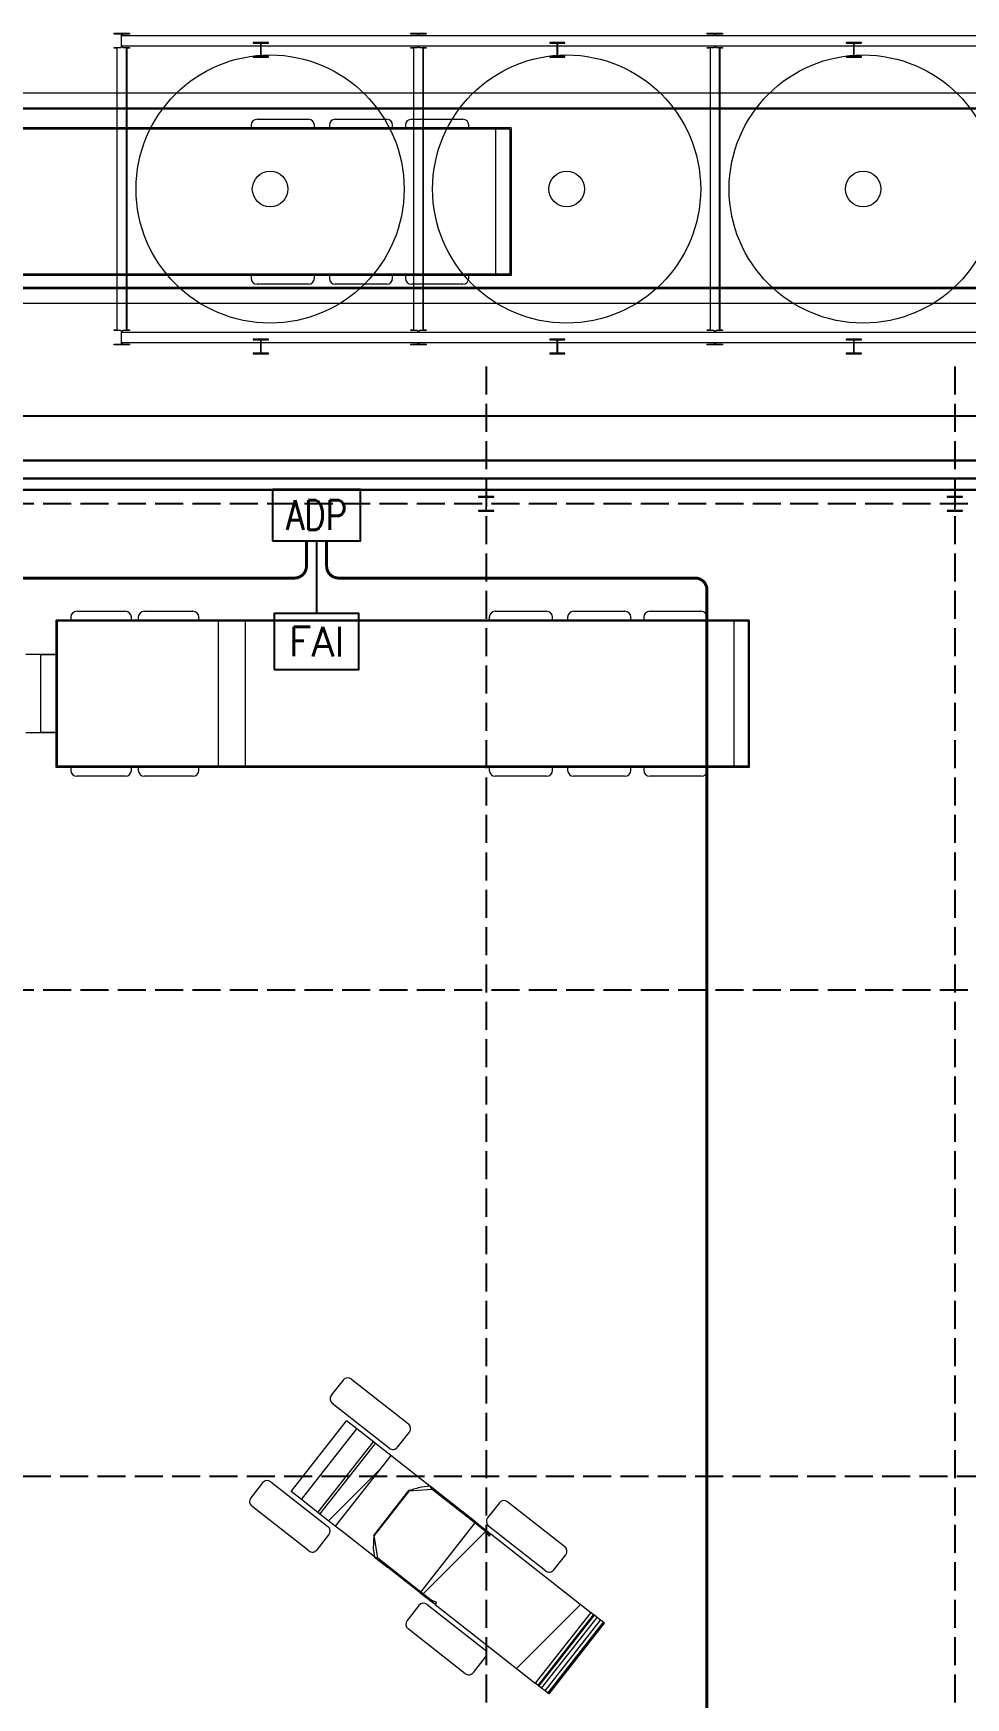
# Model space of a CAD drawing. Header units: millimetres. Extents: x 91119 to 792617, y 23924 to 150567.
# Drawn here: x 665466 to 681188, y 122509 to 150567 of the extents above; entities that cross this region are included whole.
import ezdxf
from ezdxf.enums import TextEntityAlignment as Align

# ---------------------------------------------------------------- set-up
doc = ezdxf.new("R2010")
doc.units = ezdxf.units.MM
doc.header["$LTSCALE"] = 100
doc.linetypes.add('121217 IES and EMR$0$XKITLINE03', pattern=[6.299213, 4.724409, -1.574803])
doc.linetypes.add('DASHED', pattern=[19.05, 12.7, -6.35])
for name, color, linetype in [('121217 IES and EMR$0$grid', 8, 'Continuous'), ('121217 IES and EMR$0$layout', 8, 'Continuous'), ('121217 IES and EMR$0$Xref', 8, 'Continuous'), ('FA', 1, 'Continuous'), ('Fire Alarm', 1, 'Continuous'), ('Text', 7, 'Continuous')]:
    doc.layers.add(name, color=color, linetype=linetype)
doc.styles.add('ROMANS', font='romans.shx', dxfattribs={"width": 0.8, "height": 2.5})

msp = doc.modelspace()

# ---------------------------------------------------------------- linework, layer by layer
at = {"layer": '121217 IES and EMR$0$grid', "linetype": '121217 IES and EMR$0$XKITLINE03'}
for p, q in [((673102, 144949), (673102, 30568)), ((681002, 144949), (681002, 30568)), ((700120, 142636), (643432, 142636)), ((700120, 134436), (643432, 134436)), ((714895, 126236), (643432, 126236))]:
    msp.add_line(p, q, dxfattribs=at)
at = {"layer": '121217 IES and EMR$0$layout', "linetype": 'Continuous', "lineweight": 20}
for p, q in [((666830, 150567), (667088, 150567)), ((666830, 150555), (666830, 150567)), ((666941, 150555), (666830, 150555)), ((666953, 150342), (666953, 150542)), ((666965, 150542), (666965, 150528)), ((666965, 150528), (671953, 150528)), ((667088, 150555), (666978, 150555)), ((667088, 150567), (667088, 150555)), ((671830, 150567), (672088, 150567)), ((671830, 150555), (671830, 150567)), ((671941, 150555), (671830, 150555)), ((671953, 150528), (671953, 150542)), ((671965, 150542), (671965, 150528)), ((671965, 150528), (676953, 150528)), ((672088, 150555), (671978, 150555)), ((672088, 150567), (672088, 150555)), ((676830, 150567), (677088, 150567)), ((676830, 150555), (676830, 150567)), ((676941, 150555), (676830, 150555)), ((676953, 150528), (676953, 150542)), ((676965, 150542), (676965, 150528)), ((676965, 150528), (681953, 150528)), ((677088, 150555), (676978, 150555)), ((677088, 150567), (677088, 150555)), ((666830, 150329), (666941, 150329)), ((666830, 150317), (666830, 150329)), ((666882, 150317), (666830, 150317)), ((666877, 150317), (666877, 145567)), ((666882, 145567), (666882, 150317)), ((666965, 150357), (666965, 150342)), ((666965, 150357), (671953, 150357)), ((666978, 150329), (667088, 150329)), ((667088, 150317), (667037, 150317)), ((667037, 145567), (667037, 150317)), ((667042, 150317), (667042, 145567)), ((667088, 150329), (667088, 150317)), ((671830, 150329), (671941, 150329)), ((671830, 150317), (671830, 150329)), ((671882, 150317), (671830, 150317)), ((671877, 150317), (671877, 145567)), ((671882, 145567), (671882, 150317)), ((671953, 150342), (671953, 150357)), ((671965, 150357), (671965, 150342)), ((671965, 150357), (676953, 150357)), ((671978, 150329), (672088, 150329)), ((672088, 150317), (672037, 150317)), ((672037, 145567), (672037, 150317)), ((672042, 150317), (672042, 145567)), ((672088, 150329), (672088, 150317)), ((676830, 150329), (676941, 150329)), ((676830, 150317), (676830, 150329)), ((676882, 150317), (676830, 150317)), ((676877, 150317), (676877, 145567)), ((676882, 145567), (676882, 150317)), ((676953, 150342), (676953, 150357)), ((676965, 150357), (676965, 150342)), ((676965, 150357), (681953, 150357)), ((676978, 150329), (677088, 150329)), ((677088, 150317), (677037, 150317)), ((677037, 145567), (677037, 150317)), ((677042, 150317), (677042, 145567)), ((677088, 150329), (677088, 150317)), ((666830, 145555), (666830, 145567)), ((666830, 145567), (666882, 145567)), ((666941, 145555), (666830, 145555)), ((666953, 145342), (666953, 145542)), ((666965, 145542), (666965, 145528)), ((666965, 145528), (671953, 145528)), ((666965, 145357), (666965, 145342)), ((666965, 145357), (671953, 145357)), ((667088, 145555), (666978, 145555)), ((667037, 145567), (667088, 145567)), ((667088, 145567), (667088, 145555)), ((671830, 145555), (671830, 145567)), ((671830, 145567), (671882, 145567)), ((671941, 145555), (671830, 145555)), ((671953, 145528), (671953, 145542)), ((671953, 145342), (671953, 145357)), ((671965, 145542), (671965, 145528)), ((671965, 145528), (676953, 145528)), ((671965, 145357), (671965, 145342)), ((671965, 145357), (676953, 145357)), ((672088, 145555), (671978, 145555)), ((672037, 145567), (672088, 145567)), ((672088, 145567), (672088, 145555)), ((676830, 145555), (676830, 145567)), ((676830, 145567), (676882, 145567)), ((676941, 145555), (676830, 145555)), ((676953, 145528), (676953, 145542)), ((676953, 145342), (676953, 145357)), ((676965, 145542), (676965, 145528)), ((676965, 145528), (681953, 145528)), ((676965, 145357), (676965, 145342)), ((676965, 145357), (681953, 145357)), ((677088, 145555), (676978, 145555)), ((677037, 145567), (677088, 145567)), ((677088, 145567), (677088, 145555)), ((666830, 145329), (666941, 145329)), ((666830, 145317), (666830, 145329)), ((667088, 145317), (666830, 145317)), ((666978, 145329), (667088, 145329)), ((667088, 145329), (667088, 145317)), ((671830, 145329), (671941, 145329)), ((671830, 145317), (671830, 145329)), ((672088, 145317), (671830, 145317)), ((671978, 145329), (672088, 145329)), ((672088, 145329), (672088, 145317)), ((676830, 145329), (676941, 145329)), ((676830, 145317), (676830, 145329)), ((677088, 145317), (676830, 145317)), ((676978, 145329), (677088, 145329)), ((677088, 145329), (677088, 145317))]:
    msp.add_line(p, q, dxfattribs=at)
at = {"layer": '121217 IES and EMR$0$layout', "transparency": 33554687}
for p, q in [((655484, 144117), (698415, 144117)), ((655484, 144117), (698415, 144117)), ((656234, 143367), (697665, 143367)), ((697665, 143367), (656234, 143367)), ((697164, 142866), (656735, 142866))]:
    msp.add_line(p, q, dxfattribs=at)
at = {"layer": '121217 IES and EMR$0$layout'}
msp.add_line((656234, 143367), (697665, 143367), dxfattribs=at)
at = {"layer": '121217 IES and EMR$0$layout', "linetype": 'Continuous', "lineweight": 5, "transparency": 33554687}
msp.add_line((697349, 143051), (656550, 143051), dxfattribs=at)
msp.add_line((697349, 143051), (656550, 143051), dxfattribs=at)
at = {"layer": '121217 IES and EMR$0$layout', "linetype": 'Continuous', "lineweight": 20}
for centre, radius in [((669459, 147942), 2260), ((674459, 147942), 2260), ((679459, 147942), 2260), ((669459, 147942), 300), ((674459, 147942), 300), ((679459, 147942), 300)]:
    msp.add_circle(centre, radius, dxfattribs=at)
for centre, start, end in [((666941, 150542), 45, 90), ((666941, 150542), 360, 45), ((666978, 150542), 135, 180), ((666978, 150542), 90, 135), ((671941, 150542), 45, 90), ((671941, 150542), 360, 45), ((671978, 150542), 135, 180), ((671978, 150542), 90, 135), ((676941, 150542), 45, 90), ((676941, 150542), 360, 45), ((676978, 150542), 135, 180), ((676978, 150542), 90, 135), ((666941, 150342), 270, 315), ((666941, 150342), 315, 360), ((666978, 150342), 180, 225), ((666978, 150342), 225, 270), ((671941, 150342), 270, 315), ((671941, 150342), 315, 360), ((671978, 150342), 180, 225), ((671978, 150342), 225, 270), ((676941, 150342), 270, 315), ((676941, 150342), 315, 360), ((676978, 150342), 180, 225), ((676978, 150342), 225, 270), ((666941, 145542), 45, 90), ((666941, 145542), 360, 45), ((666941, 145342), 315, 360), ((666978, 145542), 135, 180), ((666978, 145342), 180, 225), ((666978, 145542), 90, 135), ((671941, 145542), 45, 90), ((671941, 145542), 360, 45), ((671941, 145342), 315, 360), ((671978, 145542), 135, 180), ((671978, 145342), 180, 225), ((671978, 145542), 90, 135), ((676941, 145542), 45, 90), ((676941, 145542), 360, 45), ((676941, 145342), 315, 360), ((676978, 145542), 135, 180), ((676978, 145342), 180, 225), ((676978, 145542), 90, 135), ((666941, 145342), 270, 315), ((666978, 145342), 225, 270), ((671941, 145342), 270, 315), ((671978, 145342), 225, 270), ((676941, 145342), 270, 315), ((676978, 145342), 225, 270)]:
    msp.add_arc(centre, 12.7, start, end, dxfattribs=at)
at = {"layer": '121217 IES and EMR$0$Xref', "linetype": 'Continuous', "lineweight": 15}
for p, q in [((669173, 150411), (669173, 150399)), ((669431, 150411), (669173, 150411)), ((669173, 150399), (669283, 150399)), ((669320, 150399), (669431, 150399)), ((669431, 150399), (669431, 150411)), ((674173, 150411), (674173, 150399)), ((674431, 150411), (674173, 150411)), ((674173, 150399), (674283, 150399)), ((674320, 150399), (674431, 150399)), ((674431, 150399), (674431, 150411)), ((679173, 150411), (679173, 150399)), ((679431, 150411), (679173, 150411)), ((679173, 150399), (679283, 150399)), ((679320, 150399), (679431, 150399)), ((679431, 150399), (679431, 150411)), ((669173, 150174), (669173, 150162)), ((669283, 150174), (669173, 150174)), ((669173, 150162), (669431, 150162)), ((669296, 150387), (669296, 150186)), ((669308, 150186), (669308, 150387)), ((669431, 150174), (669320, 150174)), ((669431, 150162), (669431, 150174)), ((674173, 150174), (674173, 150162)), ((674283, 150174), (674173, 150174)), ((674173, 150162), (674431, 150162)), ((674296, 150387), (674296, 150186)), ((674308, 150186), (674308, 150387)), ((674431, 150174), (674320, 150174)), ((674431, 150162), (674431, 150174)), ((679173, 150174), (679173, 150162)), ((679283, 150174), (679173, 150174)), ((679173, 150162), (679431, 150162)), ((679296, 150387), (679296, 150186)), ((679308, 150186), (679308, 150387)), ((679431, 150174), (679320, 150174)), ((679431, 150162), (679431, 150174)), ((669173, 145411), (669173, 145399)), ((669431, 145411), (669173, 145411)), ((669173, 145399), (669283, 145399)), ((669296, 145387), (669296, 145186)), ((669308, 145186), (669308, 145387)), ((669320, 145399), (669431, 145399)), ((669431, 145399), (669431, 145411)), ((674173, 145411), (674173, 145399)), ((674431, 145411), (674173, 145411)), ((674173, 145399), (674283, 145399)), ((674296, 145387), (674296, 145186)), ((674308, 145186), (674308, 145387)), ((674320, 145399), (674431, 145399)), ((674431, 145399), (674431, 145411)), ((679173, 145411), (679173, 145399)), ((679431, 145411), (679173, 145411)), ((679173, 145399), (679283, 145399)), ((679296, 145387), (679296, 145186)), ((679308, 145186), (679308, 145387)), ((679320, 145399), (679431, 145399)), ((679431, 145399), (679431, 145411)), ((669283, 145174), (669173, 145174)), ((669173, 145174), (669173, 145162)), ((669173, 145162), (669431, 145162)), ((669431, 145174), (669320, 145174)), ((669431, 145162), (669431, 145174)), ((674283, 145174), (674173, 145174)), ((674173, 145174), (674173, 145162)), ((674173, 145162), (674431, 145162)), ((674431, 145174), (674320, 145174)), ((674431, 145162), (674431, 145174)), ((679283, 145174), (679173, 145174)), ((679173, 145174), (679173, 145162)), ((679173, 145162), (679431, 145162)), ((679431, 145174), (679320, 145174)), ((679431, 145162), (679431, 145174)), ((672973, 142761), (672973, 142749)), ((673231, 142761), (672973, 142761)), ((672973, 142749), (673083, 142749)), ((673096, 142737), (673096, 142536)), ((673108, 142536), (673108, 142737)), ((673120, 142749), (673231, 142749)), ((673231, 142749), (673231, 142761)), ((680873, 142761), (680873, 142749)), ((681131, 142761), (680873, 142761)), ((680873, 142749), (680983, 142749)), ((680996, 142737), (680996, 142536)), ((681008, 142536), (681008, 142737)), ((681020, 142749), (681131, 142749)), ((681131, 142749), (681131, 142761)), ((672973, 142524), (672973, 142512)), ((673083, 142524), (672973, 142524)), ((672973, 142512), (673231, 142512)), ((673231, 142524), (673120, 142524)), ((673231, 142512), (673231, 142524)), ((680873, 142524), (680873, 142512)), ((680983, 142524), (680873, 142524)), ((680873, 142512), (681131, 142512)), ((681131, 142524), (681020, 142524)), ((681131, 142512), (681131, 142524))]:
    msp.add_line(p, q, dxfattribs=at)
at = {"layer": '121217 IES and EMR$0$Xref', "linetype": 'Continuous', "lineweight": 20}
for p, q in [((697822, 149556), (657242, 149556)), ((697572, 149306), (657492, 149306)), ((697552, 149286), (657512, 149286)), ((670542, 149286), (670542, 149306)), ((670542, 149306), (671042, 149306)), ((671042, 149306), (671042, 149286)), ((677532, 149306), (677032, 149306)), ((677032, 149306), (677032, 149286)), ((678032, 149306), (677532, 149306)), ((677532, 149306), (677532, 149286)), ((677532, 149286), (677532, 149306)), ((678032, 149286), (678032, 149306)), ((669138, 149018), (669138, 148971)), ((669238, 149118), (670105, 149118)), ((670205, 148971), (670205, 149018)), ((670458, 149018), (670458, 148971)), ((670558, 149118), (671425, 149118)), ((671525, 148971), (671525, 149018)), ((671742, 149018), (671742, 148971)), ((671842, 149118), (672709, 149118)), ((672809, 148971), (672809, 149018)), ((673521, 148971), (661832, 148971)), ((673501, 148951), (661852, 148951)), ((673261, 148951), (673261, 146505)), ((673501, 148951), (673501, 146505)), ((673521, 148971), (673521, 146485)), ((673521, 146485), (661832, 146485)), ((673501, 146505), (661852, 146505)), ((669138, 146485), (669138, 146438)), ((670205, 146438), (670205, 146485)), ((670458, 146485), (670458, 146438)), ((671525, 146438), (671525, 146485)), ((671742, 146485), (671742, 146438)), ((672809, 146438), (672809, 146485)), ((657492, 146266), (697572, 146266)), ((657512, 146286), (697552, 146286)), ((670105, 146338), (669238, 146338)), ((670542, 146266), (670542, 146286)), ((671042, 146266), (670542, 146266)), ((671425, 146338), (670558, 146338)), ((671042, 146286), (671042, 146266)), ((672709, 146338), (671842, 146338)), ((677032, 146266), (677032, 146286)), ((677532, 146266), (677032, 146266)), ((677532, 146286), (677532, 146266)), ((677532, 146286), (677532, 146266)), ((677532, 146266), (678032, 146266)), ((678032, 146266), (678032, 146286)), ((657242, 146016), (697822, 146016)), ((656802, 143076), (697302, 143076)), ((697102, 142876), (657002, 142876)), ((677538, 140676), (665849, 140676)), ((665849, 138190), (665849, 140676)), ((665869, 140656), (665869, 138210)), ((677518, 140656), (665869, 140656)), ((665869, 138210), (665869, 140656)), ((666098, 140723), (666098, 140676)), ((666198, 140823), (667019, 140823)), ((667119, 140676), (667119, 140723)), ((667236, 140723), (667236, 140676)), ((667336, 140823), (668158, 140823)), ((668258, 140676), (668258, 140723)), ((668583, 140656), (668583, 138210)), ((669036, 140656), (669036, 138210)), ((673155, 140723), (673155, 140676)), ((673255, 140823), (674122, 140823)), ((674222, 140676), (674222, 140723)), ((674475, 140723), (674475, 140676)), ((674575, 140823), (675442, 140823)), ((675542, 140676), (675542, 140723)), ((675760, 140723), (675760, 140676)), ((675860, 140823), (676727, 140823)), ((676827, 140676), (676827, 140723)), ((677278, 140656), (677278, 138210)), ((677518, 140656), (677518, 138210)), ((677538, 140676), (677538, 138190)), ((665849, 140093), (665341, 140093)), ((665590, 140088), (665590, 138778)), ((665849, 140088), (665590, 140088)), ((665849, 138773), (665341, 138773)), ((665849, 138778), (665590, 138778)), ((677538, 138190), (665849, 138190)), ((677518, 138210), (665869, 138210)), ((666098, 138190), (666098, 138143)), ((667119, 138143), (667119, 138190)), ((667236, 138190), (667236, 138143)), ((668258, 138143), (668258, 138190)), ((673155, 138190), (673155, 138143)), ((674222, 138143), (674222, 138190)), ((674475, 138190), (674475, 138143)), ((675542, 138143), (675542, 138190)), ((675760, 138190), (675760, 138143)), ((676827, 138143), (676827, 138190)), ((667019, 138043), (666198, 138043)), ((668158, 138043), (667336, 138043)), ((674122, 138043), (673255, 138043)), ((675442, 138043), (674575, 138043)), ((676727, 138043), (675860, 138043)), ((670690, 127863), (670491, 127610)), ((670830, 127880), (671790, 127127)), ((671468, 126716), (670508, 127470)), ((669813, 125985), (670749, 127177)), ((670922, 127041), (670749, 127177)), ((669987, 125849), (670922, 127041)), ((670265, 125631), (671200, 126823)), ((671200, 126823), (670922, 127041)), ((671235, 126795), (671200, 126823)), ((671609, 126733), (671807, 126986)), ((670300, 125603), (671235, 126795)), ((671493, 126593), (670558, 125401)), ((671493, 126593), (671235, 126795)), ((671603, 126507), (671493, 126593)), ((671654, 126467), (671603, 126507)), ((672154, 126074), (671654, 126467)), ((669332, 126132), (669133, 125879)), ((669472, 126149), (670432, 125396)), ((669987, 125849), (669813, 125985)), ((671207, 125244), (671800, 126000)), ((671805, 125994), (671214, 125241)), ((671800, 126000), (671805, 125994)), ((671805, 125994), (672189, 126027)), ((672156, 126075), (672009, 126061)), ((672375, 125903), (672156, 126075)), ((672189, 126027), (672156, 126075)), ((672189, 126027), (672915, 125458)), ((670110, 124985), (669150, 125739)), ((670265, 125631), (669987, 125849)), ((672925, 125471), (672375, 125903)), ((673325, 125795), (673127, 125542)), ((673466, 125812), (674426, 125059)), ((670300, 125603), (670265, 125631)), ((670558, 125401), (670300, 125603)), ((671999, 124290), (672915, 125458)), ((671999, 124290), (672915, 125458)), ((672915, 125458), (672925, 125471)), ((672915, 125458), (672925, 125470)), ((672915, 125458), (673093, 125318)), ((672925, 125470), (672924, 125470)), ((672925, 125470), (673136, 125304)), ((670250, 125002), (670449, 125255)), ((670668, 125315), (670558, 125401)), ((670719, 125275), (670668, 125315)), ((671219, 124882), (670719, 125275)), ((671214, 125241), (671207, 125244)), ((671273, 124860), (671214, 125241)), ((673093, 125318), (673136, 125304)), ((673093, 125318), (673150, 125233)), ((673136, 125304), (673143, 125298)), ((673143, 125298), (673179, 125270)), ((673169, 125258), (673143, 125298)), ((674104, 124648), (673144, 125402)), ((673150, 125233), (673179, 125270)), ((673179, 125270), (674864, 123948)), ((671197, 125026), (671219, 124881)), ((671219, 124881), (671437, 124709)), ((671273, 124860), (671219, 124881)), ((671999, 124290), (671273, 124860)), ((674244, 124665), (674443, 124918)), ((671988, 124277), (671437, 124709)), ((671967, 124064), (671768, 123811)), ((671988, 124277), (671999, 124290)), ((671989, 124278), (671999, 124290)), ((671989, 124278), (672201, 124112)), ((671989, 124278), (671989, 124278)), ((672176, 124151), (671999, 124290)), ((672107, 124081), (673067, 123328)), ((672176, 124151), (672201, 124112)), ((672272, 124115), (672176, 124151)), ((672201, 124112), (672208, 124106)), ((672243, 124078), (672208, 124106)), ((672208, 124106), (672253, 124090)), ((672243, 124078), (672272, 124115)), ((672243, 124078), (673928, 122756)), ((674864, 123948), (673928, 122756)), ((673978, 122717), (674914, 123909)), ((673992, 122706), (674927, 123898)), ((674035, 122672), (674971, 123864)), ((674096, 122624), (675032, 123816)), ((674143, 122587), (675078, 123780)), ((674162, 122572), (675098, 123764)), ((674914, 123909), (674864, 123948)), ((674927, 123898), (674914, 123909)), ((674971, 123864), (674927, 123898)), ((675032, 123816), (674971, 123864)), ((675078, 123780), (675032, 123816)), ((675098, 123764), (675078, 123780)), ((672745, 122917), (671785, 123671)), ((672886, 122934), (673084, 123187)), ((673978, 122717), (673928, 122756)), ((673992, 122706), (673978, 122717)), ((674035, 122672), (673992, 122706)), ((674096, 122624), (674035, 122672)), ((674143, 122587), (674096, 122624)), ((674162, 122572), (674143, 122587))]:
    msp.add_line(p, q, dxfattribs=at)
at = {"layer": '121217 IES and EMR$0$Xref', "linetype": 'Continuous', "lineweight": 0}
for p, q in [((667098, 148971), (667118, 148951)), ((669927, 148971), (669947, 148951)), ((672755, 148971), (672775, 148951)), ((673501, 148225), (673521, 148205)), ((666736, 146505), (666756, 146485)), ((669564, 146505), (669584, 146485)), ((672393, 146505), (672413, 146485)), ((667244, 140676), (667224, 140656)), ((668658, 140676), (668638, 140656)), ((670072, 140676), (670052, 140656)), ((671487, 140676), (671467, 140656)), ((672901, 140676), (672881, 140656)), ((674315, 140676), (674295, 140656)), ((675729, 140676), (675709, 140656)), ((677143, 140676), (677123, 140656)), ((677538, 139657), (677518, 139637)), ((665869, 139301), (665849, 139281)), ((666192, 138210), (666172, 138190)), ((667606, 138210), (667586, 138190)), ((669021, 138210), (669001, 138190)), ((670435, 138210), (670415, 138190)), ((671849, 138210), (671829, 138190)), ((673263, 138210), (673243, 138190)), ((674677, 138210), (674657, 138190)), ((676092, 138210), (676072, 138190)), ((677506, 138210), (677486, 138190)), ((677538, 138243), (677518, 138223)), ((671302, 126349), (670443, 125491)), ((673095, 125314), (672039, 124258)), ((674692, 124083), (673613, 123003))]:
    msp.add_line(p, q, dxfattribs=at)
at = {"layer": '121217 IES and EMR$0$Xref', "linetype": 'Continuous', "lineweight": 15}
for centre, start, end in [((669283, 150387), 0, 90), ((669320, 150387), 90, 180), ((674283, 150387), 0, 90), ((674320, 150387), 90, 180), ((679283, 150387), 0, 90), ((679320, 150387), 90, 180), ((669283, 150186), 270, 0), ((669320, 150186), 180, 270), ((674283, 150186), 270, 0), ((674320, 150186), 180, 270), ((679283, 150186), 270, 0), ((679320, 150186), 180, 270), ((669283, 145387), 0, 90), ((669320, 145387), 90, 180), ((674283, 145387), 0, 90), ((674320, 145387), 90, 180), ((679283, 145387), 0, 90), ((679320, 145387), 90, 180), ((669283, 145186), 270, 0), ((669320, 145186), 180, 270), ((674283, 145186), 270, 0), ((674320, 145186), 180, 270), ((679283, 145186), 270, 0), ((679320, 145186), 180, 270), ((673083, 142737), 0, 90), ((673083, 142536), 270, 0), ((673120, 142737), 90, 180), ((673120, 142536), 180, 270), ((680983, 142737), 0, 90), ((680983, 142536), 270, 0), ((681020, 142737), 90, 180), ((681020, 142536), 180, 270)]:
    msp.add_arc(centre, 12.7, start, end, dxfattribs=at)
at = {"layer": '121217 IES and EMR$0$Xref', "linetype": 'Continuous', "lineweight": 20}
for centre, start, end in [((669238, 149018), 90, 180), ((670105, 149018), 0, 90), ((670558, 149018), 90, 180), ((671425, 149018), 0, 90), ((671842, 149018), 90, 180), ((672709, 149018), 0, 90), ((669238, 146438), 180, 270), ((670105, 146438), 270, 0), ((670558, 146438), 180, 270), ((671425, 146438), 270, 0), ((671842, 146438), 180, 270), ((672709, 146438), 270, 0), ((666198, 140723), 90, 180), ((667019, 140723), 0, 90), ((667336, 140723), 90, 180), ((668158, 140723), 0, 90), ((673255, 140723), 90, 180), ((674122, 140723), 0, 90), ((674575, 140723), 90, 180), ((675442, 140723), 0, 90), ((675860, 140723), 90, 180), ((676727, 140723), 0, 90), ((666198, 138143), 180, 270), ((667019, 138143), 270, 0), ((667336, 138143), 180, 270), ((668158, 138143), 270, 0), ((673255, 138143), 180, 270), ((674122, 138143), 270, 0), ((674575, 138143), 180, 270), ((675442, 138143), 270, 0), ((675860, 138143), 180, 270), ((676727, 138143), 270, 0), ((670769, 127802), 51.8765, 141.8765), ((670570, 127549), 141.8765, 231.8765), ((671729, 127048), 321.8765, 51.8765), ((671530, 126795), 231.8765, 321.8765), ((669410, 126071), 51.8765, 141.8765), ((669212, 125818), 141.8765, 231.8765), ((673404, 125733), 51.8765, 141.8765), ((673205, 125480), 141.8765, 231.8765), ((670370, 125317), 321.8765, 51.8765), ((670172, 125064), 231.8765, 321.8765), ((674364, 124980), 321.8765, 51.8765), ((674165, 124727), 231.8765, 321.8765), ((672046, 124003), 51.8765, 141.8765), ((671847, 123749), 141.8765, 231.8765), ((673006, 123249), 321.8765, 51.8765), ((672807, 122996), 231.8765, 321.8765)]:
    msp.add_arc(centre, 100, start, end, dxfattribs=at)
for points in [[(671905, 126031), (671870, 126020), (671835, 126010), (671800, 126000)], [(672009, 126061), (671974, 126051), (671940, 126041), (671905, 126031)], [(671207, 125244), (671205, 125208), (671204, 125171), (671202, 125135)], [(671202, 125135), (671200, 125099), (671199, 125062), (671197, 125026)]]:
    msp.add_open_spline(points, degree=3, dxfattribs=at)
at = {"layer": 'FA'}
msp.add_lwpolyline([(669498, 142013), (670985, 142013), (670985, 142876), (669498, 142876)], close=True, dxfattribs=at)
at = {"layer": 'FA', "linetype": 'DASHED', "ltscale": 0.5, "const_width": 50}
for points in [[(670071, 142013), (670071, 141584, -0.414214), (669871, 141384), (663858, 141384, 0.414214), (663658, 141184), (663658, 36437)], [(670412, 142013), (670412, 141584, 0.414214), (670612, 141384), (676625, 141384, -0.414214), (676825, 141184), (676825, 36437)]]:
    msp.add_lwpolyline(points, format="xyb", dxfattribs=at)
at = {"layer": 'Fire Alarm'}
msp.add_line((670242, 142013), (670242, 140785), dxfattribs=at)
msp.add_lwpolyline([(669528, 139843), (670955, 139843), (670955, 140785), (669528, 140785)], close=True, dxfattribs=at)

# ---------------------------------------------------------------- texts
at = {"layer": 'FA', "color": 0, "style": 'ROMANS', "width": 0.8}
msp.add_text('ADP', height=500, dxfattribs=at).set_placement((670242, 142445), align=Align.MIDDLE_CENTER)
at = {"layer": 'Text', "style": 'ROMANS'}
msp.add_text('FAI', height=500, rotation=359.9675, dxfattribs=at).set_placement((670242, 140314), align=Align.MIDDLE_CENTER)

doc.saveas('drawing.dxf')
